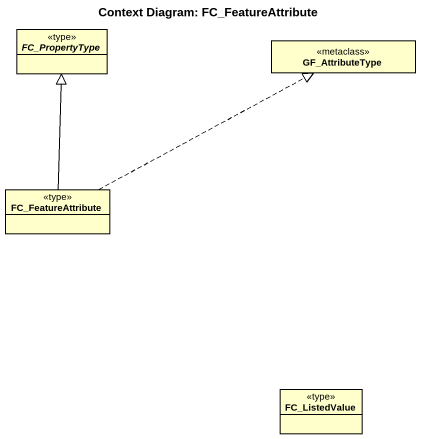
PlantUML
@startuml
title Context Diagram: FC_FeatureAttribute
hide circle
hide empty members
abstract class FC_PropertyType <<type>>
class GF_AttributeType <<metaclass>>
class FC_FeatureAttribute <<type>>
class FC_ListedValue <<type>>
FC_FeatureAttribute -up-|> FC_PropertyType
FC_FeatureAttribute .right.|> GF_AttributeType
@enduml
